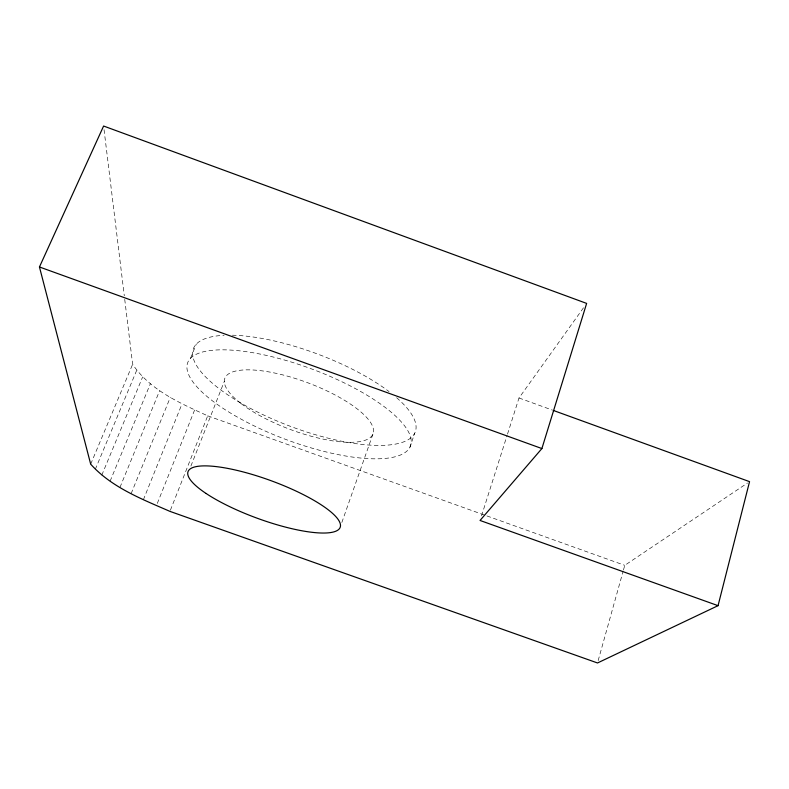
<?xml version="1.0" encoding="UTF-8"?>
<svg xmlns="http://www.w3.org/2000/svg" width="789" height="789" viewBox="0 0 789 789"><rect width="100%" height="100%" fill="white"/><g stroke="black" fill="none" stroke-linecap="round" stroke-linejoin="round"><path stroke-width="0.59" stroke-dasharray="3.94 2.96" d="M598.161 660.62L623.123 571.236M623.448 570.053L624.76 565.348L747.508 483.016M481.537 515.799L507.13 435.311M507.505 434.137L519.004 397.981L583.791 307.385M409.925 447.205A118.912 37.537 20.5 0 0 258.526 353.758A118.912 37.537 20.5 0 0 228.79 412.006A118.912 37.537 20.5 0 0 409.925 447.205L414.718 433.161M341.834 522.496L373.167 433.467M190.899 466.072L224.293 381.432M170.385 510.227L207.704 415.833C180.316 403.258 149.949 390.19 132.631 364.271L124.445 297.068M157.287 503.461L194.587 410.063M143.361 499.792L182.032 403.85M131.132 493.638L170.325 397.291M190.553 358.255L196.283 344.132M119.967 487.395L159.694 390.535M110.105 481.191L150.383 383.71M101.791 475.165L142.641 376.955M95.252 469.445L136.655 370.426M90.686 464.169L132.631 364.271M207.704 415.833L485.748 515.513M486.902 515.927L624.76 565.348M519.004 397.981L552.596 410.172M104.049 129.692L124.297 295.845M396.611 397.686A118.498 38.612 20.6 0 1 373.414 445.292A118.498 38.612 20.6 0 1 221.275 390.289A118.498 38.612 20.6 0 1 224.106 335.315M232.301 335.217A118.498 38.612 20.6 0 1 389.066 391.6M241.089 403.583A79.127 24.932 20.5 0 0 368.7 438.635A79.127 24.932 20.5 0 0 286.999 376.028A79.127 24.932 20.5 0 0 241.089 403.583"/><path stroke-width="1.18" d="M718.049 605.666L480.047 520.464L541.895 448.556L586.631 303.4L103.606 126.033L39.45 266.978L90.686 464.169C111.545 487.424 141.921 499.121 169.931 511.371L597.51 662.967L718.049 605.666L749.55 481.645L553.76 410.596M39.45 266.978L541.895 448.556M206.067 493.46A81.011 20.001 20.1 0 0 336.104 531.086A81.011 20.001 20.1 0 0 250.044 473.814A81.011 20.001 20.1 0 0 206.067 493.46"/></g></svg>
